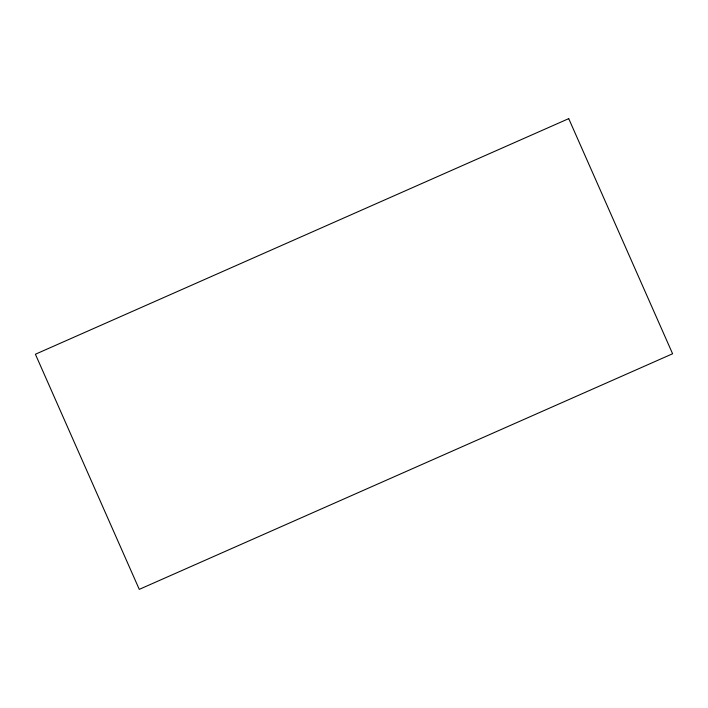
<?xml version="1.0" encoding="UTF-8"?>
<svg xmlns="http://www.w3.org/2000/svg" width="708" height="708" viewBox="0 0 708 708"><rect width="100%" height="100%" fill="white"/><g stroke="black" fill="none" stroke-linecap="round" stroke-linejoin="round"><path stroke-width="1.06" d="M568.728 118.634L35.4 354.239L139.272 589.366L672.6 353.761L568.728 118.634"/></g></svg>
